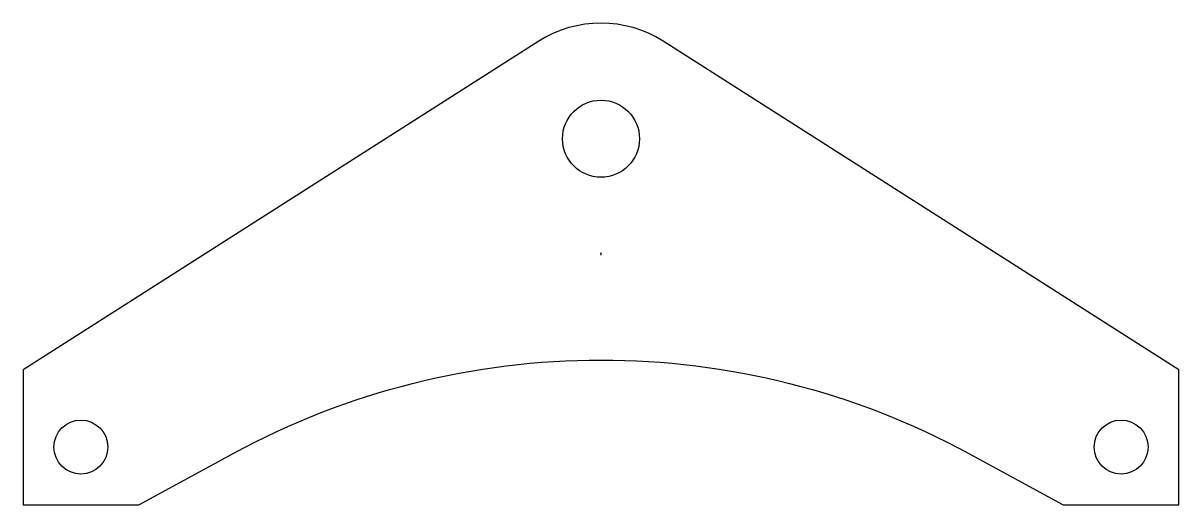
# Model space of a CAD drawing. Header units: millimetres. Extents: x -15 to 15, y 10 to 22.5.
import ezdxf

# ---------------------------------------------------------------- set-up
doc = ezdxf.new("R2010")
doc.units = ezdxf.units.MM
doc.layers.get('0').update_dxf_attribs({"linetype": 'CONTINUOUS'})

msp = doc.modelspace()

# ---------------------------------------------------------------- linework, layer by layer
for points in [[(15, 13.5), (1.612, 22.03, 0.291503), (-1.612, 22.03), (-15, 13.5), (-15, 10), (-12, 10), (-9.549, 11.332, -0.254149), (9.549, 11.332), (12, 10), (15, 10)], [(0, 16.543, 0.009231), (-0.009, 16.5, 0.000713), (0, 16.5)]]:
    msp.add_lwpolyline(points, format="xyb", close=True)
for centre, radius in [((0, 19.5), 1), ((-13.5, 11.5), 0.7), ((13.5, 11.5), 0.7)]:
    msp.add_circle(centre, radius)

doc.saveas('drawing.dxf')
